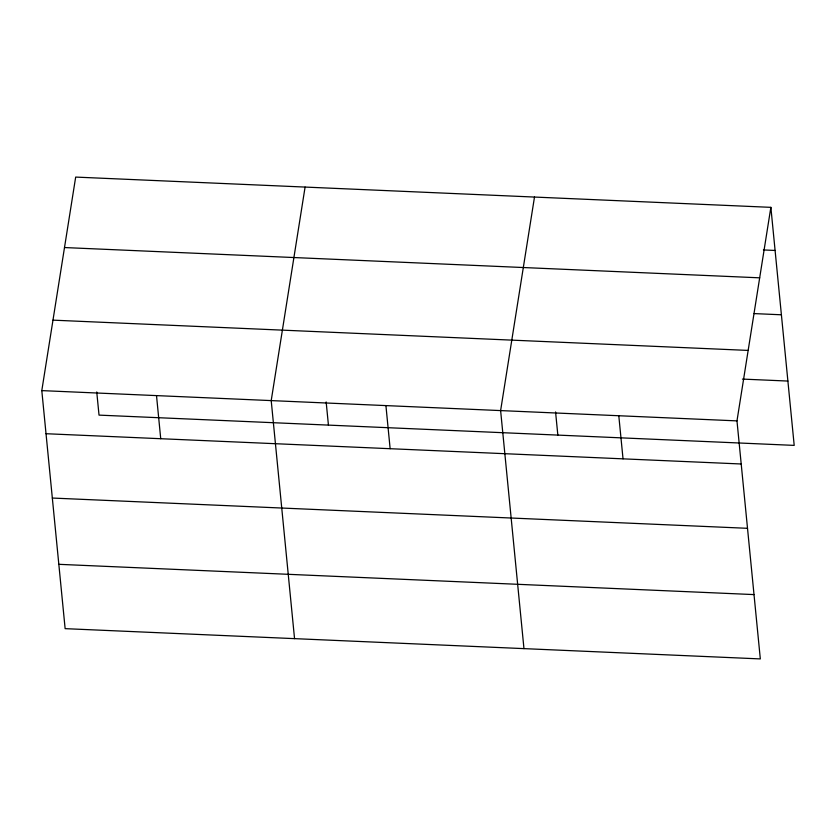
<?xml version="1.0" encoding="UTF-8"?>
<svg xmlns="http://www.w3.org/2000/svg" width="836" height="836" viewBox="0 0 836 836"><rect width="100%" height="100%" fill="white"/><g stroke="black" fill="none" stroke-linecap="round" stroke-linejoin="round"><path stroke-width="1.25" d="M770.865 207.349L736.976 420.884L760.321 658.914L65.135 628.651L41.8 390.611L75.679 177.086L770.865 207.349L794.2 445.389L99.024 415.116L96.746 391.959M305.088 187.076L271.209 400.601L294.544 638.641M534.497 197.056L500.618 410.591L523.963 648.631M763.404 249.943L775.087 250.455M64.497 247.55L759.684 277.824M754.124 313.594L781.399 314.785M52.981 320.146L748.157 350.42M742.441 379.084L787.888 381.059M41.8 390.611L736.976 420.884M46.022 433.717L741.208 463.99M52.334 498.047L747.509 528.31M58.833 564.321L754.009 594.595M618.797 415.743L623.029 458.839M555.564 411.939L557.842 435.096M385.918 405.596L390.14 448.702M326.155 401.949L328.433 425.106M156.51 395.606L160.731 438.712"/></g></svg>
